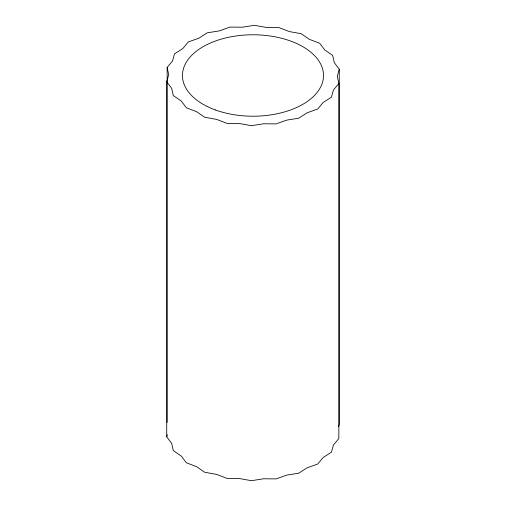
<?xml version="1.0" encoding="UTF-8"?>
<svg xmlns="http://www.w3.org/2000/svg" width="506" height="506" viewBox="0 0 506 506"><rect width="100%" height="100%" fill="white"/><g stroke="black" fill="none" stroke-linecap="round" stroke-linejoin="round"><path stroke-width="0.76" d="M339.273 69.252L337.281 76.336L338.849 83.452L338.849 438.455L333.441 445.014L331.424 452.181L323.119 457.519L317.774 463.996L307.079 467.822L298.673 473.224L286.687 475.121L276.131 478.897L263.55 478.777L251.419 480.7L239.559 478.556L227.137 478.436L216.669 474.413L204.664 472.243L196.695 466.734L186.353 462.756L181.312 456.102L173.248 450.53L171.705 443.414L166.727 436.836L166.727 81.833L168.719 74.66L167.157 67.456L172.521 60.986L174.488 53.902L182.881 48.494L188.314 41.941L198.883 38.171L207.175 32.827L219.3 30.898L230.002 27.077L242.425 27.21L254.404 25.3L266.415 27.457L278.996 27.59L289.324 31.574L301.184 33.712L309.267 39.278L319.729 43.314L324.681 49.892L332.67 55.388L334.257 62.592L339.273 69.252L339.273 424.256L338.678 426.381M166.727 436.836L167.328 434.686M338.849 83.452L333.441 90.005L331.424 97.177L323.119 102.509L317.774 108.986L307.079 112.813L298.673 118.214L286.687 120.112L276.131 123.894L263.55 123.774L251.419 125.697L239.559 123.546L227.137 123.432L216.669 119.41L204.664 117.234L196.695 111.731L186.353 107.753L181.312 101.099L173.248 95.526L171.705 88.405L166.727 81.833M167.157 67.456L167.157 422.459M215.328 109.928A70.536 40.72 0 0 0 323.467 77.114A70.536 40.72 0 0 0 220.173 39.449A70.536 40.72 0 0 0 215.328 109.928"/></g></svg>
